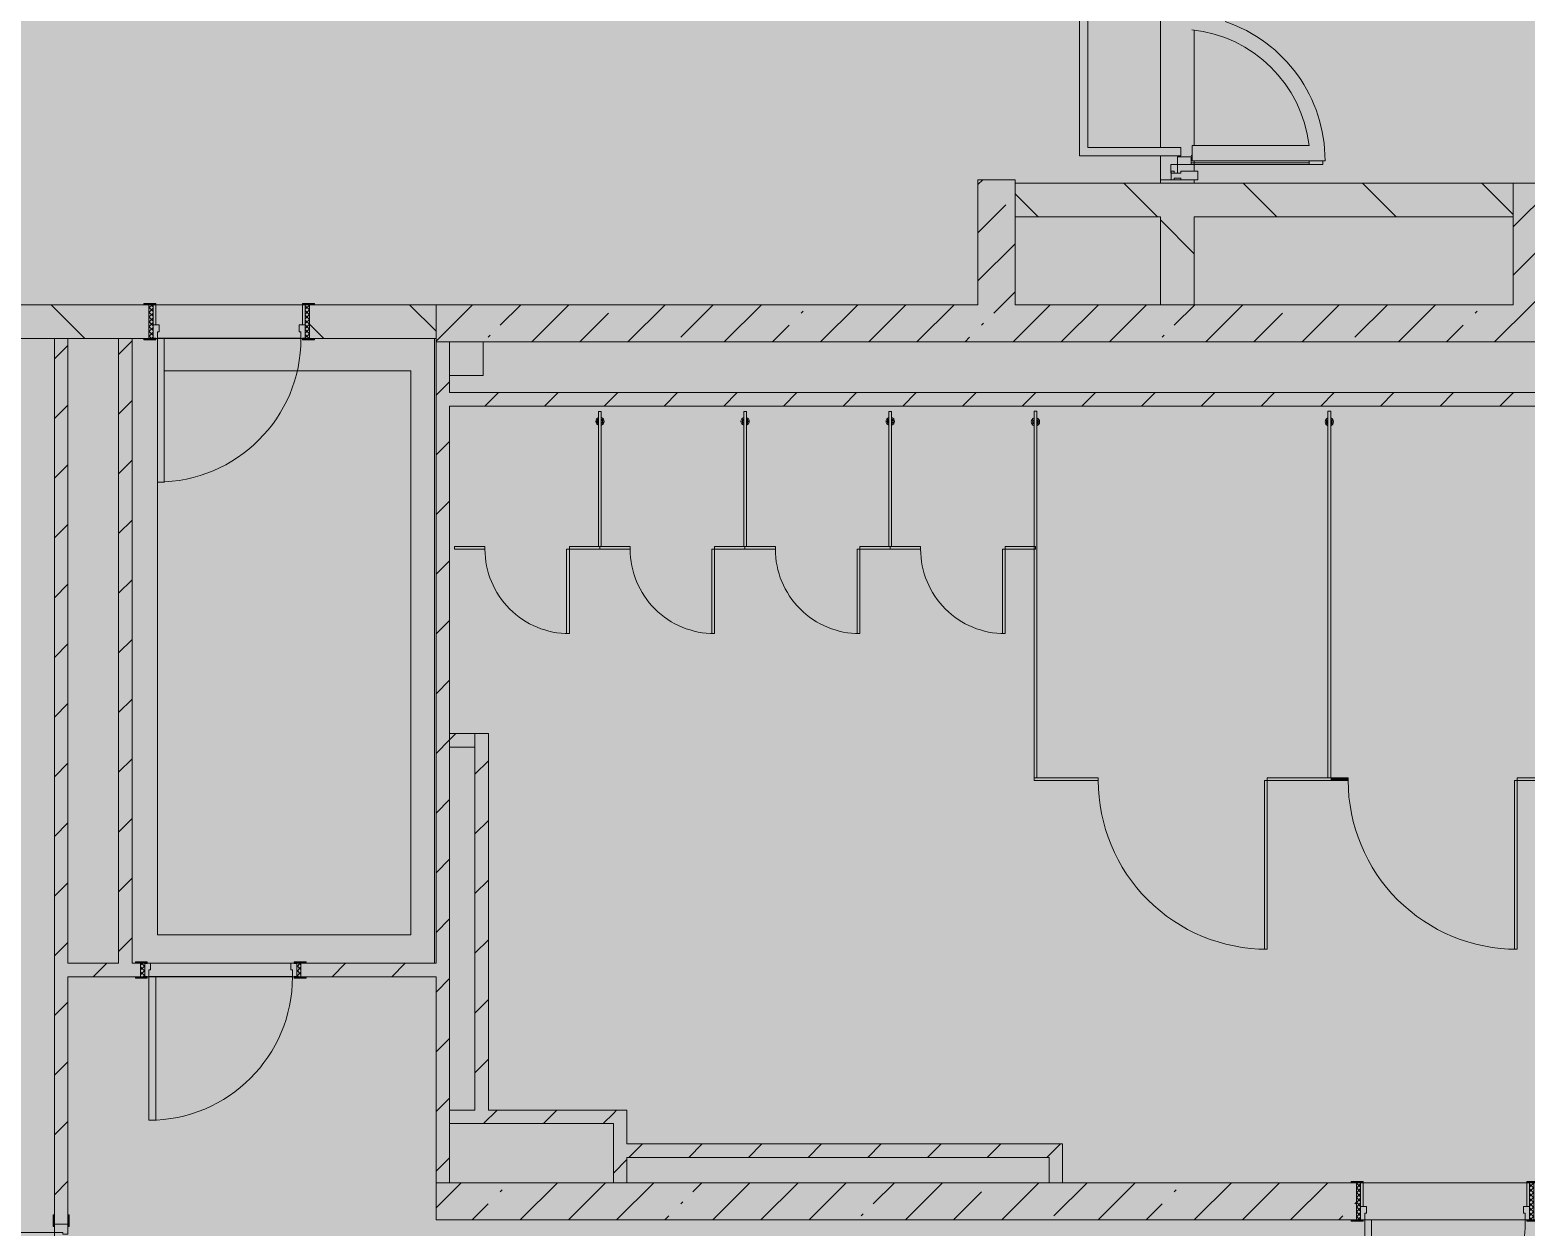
# Model space of a CAD drawing. Header units: millimetres. Extents: x 81663 to 277412, y -8553 to 29000.
# Drawn here: x 240033 to 248893, y 5138 to 12227 of the extents above; entities that cross this region are included whole.
import ezdxf

# ---------------------------------------------------------------- set-up
doc = ezdxf.new("R2010")
doc.units = ezdxf.units.MM
for name, color, linetype, lineweight, true_color in [('A-DETL-2', 7, 'Continuous', 5, 0x737373), ('A-DETL-GENF-3', 7, 'Continuous', 5, 0xe2e2e2), ('A-DETL-GENF-4', 7, 'Continuous', 5, 0xb7b7b7), ('A-DOOR-1', 7, 'Continuous', 5, 0xb7b7b7), ('A-DOOR-2', 7, 'Continuous', 5, 0xe2e2e2), ('A-DOOR-3', 7, 'Continuous', 5, 0xaaaaaa), ('A-DOOR-4', 7, 'Continuous', 5, 0x737373), ('A-DOOR-FRAM-1', 7, 'Continuous', 5, 0xe2e2e2), ('A-DOOR-FRAM-2', 7, 'Continuous', 5, 0xb7b7b7), ('A-DOOR-FRAM-3', 7, 'Continuous', 5, 0xaaaaaa), ('A-FLOR-3', 7, 'Continuous', 5, 0xb7b7b7), ('A-GENM-1', 7, 'Continuous', 5, 0x737373), ('A-GENM-2', 7, 'Continuous', 5, 0xe2ddcd), ('A-GLAZ-CWMG-4', 7, 'Continuous', 5, 0x737373), ('A-WALL-6', 7, 'Continuous', 9, 0x737373), ('I-WALL-4', 7, 'Continuous', 5, 0x737373)]:
    doc.layers.add(name, color=color, linetype=linetype, lineweight=lineweight, true_color=true_color)
doc.layers.add('A-DETL-GENF-2', color=7, linetype='Continuous', lineweight=9, true_color=0xc0c0c0, transparency=0.4)
doc.layers.add('I-WALL-3', color=7, linetype='Continuous', lineweight=5)
pattern_1 = [(45, (148228.23, 0), (-176.7767, 176.7767), [])]
pattern_2 = [(45, (148228.23, 0), (-285.1231, 285.1231), []), (45, (148513.35, 0), (-285.1231, 285.1231), [504.031, -100.806, 16.764, -84.042])]
pattern_3 = [(135, (148228.23, 0), (-353.5534, -353.5534), [])]

# ---------------------------------------------------------------- blocks, each defined once
blk = doc.blocks.new('110_Дверь_СКБ_1Ст_Внутренняя1 - Д-7а_л__950x2100h_Туалет-V67-2_5_3_птичка')
at = {"layer": 'A-DOOR-2'}
h = blk.add_hatch(color=256, dxfattribs=at)
h.paths.add_polyline_path([(487.5, 110), (487.5, 70), (477.5, 70), (477.5, 30), (512.5, 30), (512.5, 110)])
h.paths.add_polyline_path([(-462.5, 110), (-487.5, 110), (-487.5, 30), (-452.5, 30), (-452.5, 70), (-462.5, 70)])
at = {"layer": 'A-DOOR-3'}
h = blk.add_hatch(dxfattribs=at)
h.set_pattern_fill('FP_97', color=256, style=0, pattern_type=2)
h.set_pattern_definition([(135, (1776.41, 174.685), (-14.14214, -14.14214), []), (225, (1776.41, 174.685), (14.14214, -14.14214), [])])
h.paths.add_polyline_path([(537.5, 110), (512.5, 110), (512.5, -110), (537.5, -110)])
at = {"layer": 'A-DOOR-FRAM-1'}
for points in [[(447.5, 1060), (447.5, 110), (487.5, 110), (487.5, 1060)], [(-542.5, 118), (-542.5, 110), (-472.5, 110), (-472.5, 118)], [(567.5, 118), (497.5, 118), (497.5, 110), (567.5, 110)], [(-472.5, 30), (-487.5, 30), (-487.5, -110), (-472.5, -110)], [(512.5, 30), (497.5, 30), (497.5, -110), (512.5, -110)], [(-542.5, -110), (-542.5, -118), (-472.5, -118), (-472.5, -110)], [(567.5, -110), (497.5, -110), (497.5, -118), (567.5, -118)]]:
    blk.add_hatch(color=256, dxfattribs=at).paths.add_polyline_path(points)
at = {"layer": 'A-DOOR-FRAM-3'}
h = blk.add_hatch(dxfattribs=at)
h.set_pattern_fill('FP_98', color=256, style=0, pattern_type=2)
h.set_pattern_definition([(45, (-346.384, 174.685), (-14.1421, 14.1421), []), (135, (-346.384, 174.685), (-14.1421, -14.1421), [])])
h.paths.add_polyline_path([(-487.5, 110), (-512.5, 110), (-512.5, -110), (-487.5, -110)])
at = {"layer": 'A-DOOR-1'}
for p, q in [((487.5, 1060), (447.5, 1060)), ((447.5, 1060), (447.5, 110)), ((487.5, 110), (487.5, 1060)), ((447.5, 110), (487.5, 110))]:
    blk.add_line(p, q, dxfattribs=at)
blk.add_arc((487.5, 110), 950, 90, 180, dxfattribs=at)
at = {"layer": 'A-DOOR-FRAM-2'}
for p, q in [((-472.5, 118), (-542.5, 118)), ((-542.5, 118), (-542.5, 110)), ((-542.5, 110), (-472.5, 110)), ((-487.5, 110), (-512.5, 110)), ((-512.5, 110), (-512.5, -110)), ((-462.5, 110), (-487.5, 110)), ((-487.5, 110), (-487.5, 30)), ((-487.5, -110), (-487.5, 110)), ((-472.5, 110), (-487.5, 110)), ((-487.5, 110), (-487.5, 109)), ((-487.5, 109), (-472.5, 109)), ((-472.5, 110), (-472.5, 118)), ((-472.5, 109), (-472.5, 110)), ((-462.5, 70), (-462.5, 110)), ((487.5, 110), (487.5, 70)), ((512.5, 110), (487.5, 110)), ((567.5, 118), (497.5, 118)), ((497.5, 118), (497.5, 110)), ((512.5, 110), (497.5, 110)), ((497.5, 110), (497.5, 109)), ((497.5, 110), (567.5, 110)), ((497.5, 109), (512.5, 109)), ((512.5, 30), (512.5, 110)), ((537.5, 110), (512.5, 110)), ((512.5, 110), (512.5, -110)), ((512.5, 109), (512.5, 110)), ((537.5, -110), (537.5, 110)), ((567.5, 110), (567.5, 118)), ((-487.5, 30), (-452.5, 30)), ((-472.5, 30), (-487.5, 30)), ((-487.5, 30), (-487.5, -110)), ((-472.5, -110), (-472.5, 30)), ((-452.5, 70), (-462.5, 70)), ((-452.5, 30), (-452.5, 70)), ((487.5, 70), (477.5, 70)), ((477.5, 70), (477.5, 30)), ((477.5, 30), (512.5, 30)), ((512.5, 30), (497.5, 30)), ((497.5, 30), (497.5, -110)), ((512.5, -110), (512.5, 30)), ((-472.5, -110), (-542.5, -110)), ((-542.5, -110), (-542.5, -118)), ((-542.5, -118), (-472.5, -118)), ((-512.5, -110), (-487.5, -110)), ((-487.5, -110), (-472.5, -110)), ((-472.5, -118), (-472.5, -110)), ((497.5, -110), (512.5, -110)), ((567.5, -110), (497.5, -110)), ((497.5, -110), (497.5, -118)), ((497.5, -118), (567.5, -118)), ((512.5, -110), (537.5, -110)), ((567.5, -118), (567.5, -110))]:
    blk.add_line(p, q, dxfattribs=at)
blk = doc.blocks.new('110_Дверь_СКБ_2Ст - Д-5_п_ Из игровой в коридор-32215844-2_5_3_птичка')
at = {"layer": 'A-DOOR-2'}
for points in [[(-637.5, 40), (-587.5, 40), (-587.5, 940), (-637.5, 940)], [(612.5, 440), (612.5, 40), (662.5, 40), (662.5, 440)]]:
    blk.add_hatch(color=256, dxfattribs=at).paths.add_polyline_path(points)
h = blk.add_hatch(color=256, dxfattribs=at)
h.paths.add_polyline_path([(-687.5, 40), (-687.5, -40), (-627.5, -40), (-627.5, -10), (-637.5, -10), (-637.5, 40)])
h.paths.add_polyline_path([(652.5, -40), (712.5, -40), (712.5, 40), (662.5, 40), (662.5, -10), (652.5, -10)])
at = {"layer": 'A-DOOR-FRAM-1'}
for points in [[(-742.5, 40), (-672.5, 40), (-672.5, 48), (-742.5, 48)], [(697.5, 40), (767.5, 40), (767.5, 48), (697.5, 48)], [(-742.5, -48), (-672.5, -48), (-672.5, -40), (-742.5, -40)], [(697.5, -48), (767.5, -48), (767.5, -40), (697.5, -40)]]:
    blk.add_hatch(color=256, dxfattribs=at).paths.add_polyline_path(points)
at = {"layer": 'A-DOOR-1'}
for p, q in [((-637.5, 940), (-637.5, 40)), ((-587.5, 940), (-637.5, 940)), ((-587.5, 40), (-587.5, 940)), ((662.5, 440), (612.5, 440)), ((612.5, 440), (612.5, 40)), ((662.5, 40), (662.5, 440)), ((-637.5, 40), (-587.5, 40)), ((612.5, 40), (662.5, 40))]:
    blk.add_line(p, q, dxfattribs=at)
for centre, radius, start, end in [((-637.5, 40), 900, 0, 90), ((662.5, 40), 400, 90, 180)]:
    blk.add_arc(centre, radius, start, end, dxfattribs=at)
at = {"layer": 'A-DOOR-FRAM-2'}
for p, q in [((-672.5, 48), (-742.5, 48)), ((-742.5, 48), (-742.5, 40)), ((-742.5, 40), (-672.5, 40)), ((-637.5, 40), (-687.5, 40)), ((-687.5, 40), (-687.5, -40)), ((-672.5, 40), (-672.5, 48)), ((-637.5, -10), (-637.5, 40)), ((662.5, 40), (662.5, -10)), ((712.5, 40), (662.5, 40)), ((767.5, 48), (697.5, 48)), ((697.5, 48), (697.5, 40)), ((697.5, 40), (767.5, 40)), ((712.5, -40), (712.5, 40)), ((767.5, 40), (767.5, 48)), ((-672.5, -40), (-742.5, -40)), ((-742.5, -40), (-742.5, -48)), ((-742.5, -48), (-672.5, -48)), ((-672.5, -39), (-687.5, -39)), ((-687.5, -39), (-687.5, -40)), ((-687.5, -40), (-627.5, -40)), ((-687.5, -40), (-672.5, -40)), ((-672.5, -40), (-672.5, -39)), ((-672.5, -48), (-672.5, -40)), ((-627.5, -10), (-637.5, -10)), ((-627.5, -40), (-627.5, -10)), ((662.5, -10), (652.5, -10)), ((652.5, -10), (652.5, -40)), ((652.5, -40), (712.5, -40)), ((712.5, -39), (697.5, -39)), ((697.5, -39), (697.5, -40)), ((697.5, -40), (712.5, -40)), ((767.5, -40), (697.5, -40)), ((697.5, -40), (697.5, -48)), ((697.5, -48), (767.5, -48)), ((712.5, -40), (712.5, -39)), ((767.5, -48), (767.5, -40))]:
    blk.add_line(p, q, dxfattribs=at)
blk = doc.blocks.new('110_Дверь_СКБ_1Ст_Внутренняя1 - Д-8 950x2100h_охрана-V70-2_5_3_птичка')
at = {"layer": 'A-DOOR-2'}
h = blk.add_hatch(color=256, dxfattribs=at)
h.paths.add_polyline_path([(437.5, 100), (437.5, 60), (427.5, 60), (427.5, 20), (462.5, 20), (461.2, 100)])
h.paths.add_polyline_path([(-437.5, 100), (-437.5, 20), (-402.5, 20), (-402.5, 60), (-412.5, 60), (-412.5, 100)])
at = {"layer": 'A-DOOR-3'}
h = blk.add_hatch(dxfattribs=at)
h.set_pattern_fill('FP_61', color=256, style=0, pattern_type=2)
h.set_pattern_definition([(135, (1826.41, 164.685), (-14.14214, -14.14214), []), (225, (1826.41, 164.685), (14.14214, -14.14214), [])])
h.paths.add_polyline_path([(487.5, 100), (462.5, 100), (462.5, -100), (487.5, -100)])
at = {"layer": 'A-DOOR-FRAM-1'}
for points in [[(397.5, 950), (397.5, 100), (437.5, 100), (437.5, 950)], [(-422.5, 108), (-492.5, 108), (-492.5, 100), (-422.5, 100)], [(461.2, 108), (447.5, 108), (447.5, 100), (517.5, 100), (517.5, 108)], [(-422.5, 20), (-437.5, 20), (-437.5, -100), (-422.5, -100)], [(461.2, 20), (447.5, 20), (447.5, -100), (462.5, -100), (462.5, 20)], [(-422.5, -100), (-492.5, -100), (-492.5, -108), (-422.5, -108)], [(517.5, -100), (447.5, -100), (447.5, -108), (517.5, -108)]]:
    blk.add_hatch(color=256, dxfattribs=at).paths.add_polyline_path(points)
at = {"layer": 'A-DOOR-FRAM-3'}
h = blk.add_hatch(dxfattribs=at)
h.set_pattern_fill('FP_62', color=256, style=0, pattern_type=2)
h.set_pattern_definition([(45, (-296.384, 164.685), (-14.1421, 14.1421), []), (135, (-296.384, 164.685), (-14.1421, -14.1421), [])])
h.paths.add_polyline_path([(-437.5, 100), (-462.5, 100), (-462.5, -100), (-437.5, -100)])
at = {"layer": 'A-DOOR-1'}
for p, q in [((437.5, 950), (397.5, 950)), ((397.5, 950), (397.5, 100)), ((437.5, 100), (437.5, 950)), ((397.5, 100), (437.5, 100))]:
    blk.add_line(p, q, dxfattribs=at)
blk.add_arc((437.5, 100), 850, 90, 180, dxfattribs=at)
at = {"layer": 'A-DOOR-FRAM-2'}
for p, q in [((-422.5, 108), (-492.5, 108)), ((-492.5, 108), (-492.5, 100)), ((-492.5, 100), (-422.5, 100)), ((-437.5, 100), (-462.5, 100)), ((-462.5, 100), (-462.5, -100)), ((-412.5, 100), (-437.5, 100)), ((-437.5, 100), (-437.5, 20)), ((-437.5, -100), (-437.5, 100)), ((-422.5, 100), (-437.5, 100)), ((-437.5, 100), (-437.5, 99)), ((-437.5, 99), (-422.5, 99)), ((-422.5, 100), (-422.5, 108)), ((-422.5, 99), (-422.5, 100)), ((-412.5, 60), (-412.5, 100)), ((437.5, 100), (437.5, 60)), ((462.5, 100), (437.5, 100)), ((517.5, 108), (447.5, 108)), ((447.5, 108), (447.5, 100)), ((462.5, 100), (447.5, 100)), ((447.5, 100), (447.5, 99)), ((447.5, 100), (517.5, 100)), ((447.5, 99), (462.5, 99)), ((462.5, 20), (462.5, 100)), ((487.5, 100), (462.5, 100)), ((462.5, 100), (462.5, -100)), ((462.5, 99), (462.5, 100)), ((487.5, -100), (487.5, 100)), ((517.5, 100), (517.5, 108)), ((-437.5, 20), (-402.5, 20)), ((-422.5, 20), (-437.5, 20)), ((-437.5, 20), (-437.5, -100)), ((-422.5, -100), (-422.5, 20)), ((-402.5, 60), (-412.5, 60)), ((-402.5, 20), (-402.5, 60)), ((437.5, 60), (427.5, 60)), ((427.5, 60), (427.5, 20)), ((427.5, 20), (462.5, 20)), ((462.5, 20), (447.5, 20)), ((447.5, 20), (447.5, -100)), ((462.5, -100), (462.5, 20)), ((-422.5, -100), (-492.5, -100)), ((-492.5, -100), (-492.5, -108)), ((-492.5, -108), (-422.5, -108)), ((-462.5, -100), (-437.5, -100)), ((-437.5, -100), (-422.5, -100)), ((-422.5, -108), (-422.5, -100)), ((447.5, -100), (462.5, -100)), ((517.5, -100), (447.5, -100)), ((447.5, -100), (447.5, -108)), ((447.5, -108), (517.5, -108)), ((462.5, -100), (487.5, -100)), ((517.5, -108), (517.5, -100))]:
    blk.add_line(p, q, dxfattribs=at)
blk = doc.blocks.new('110_Дверь_СКБ_1Ст_Внутренняя1 - Д-8 950x2100h_охрана-V71-2_5_3_птичка')
at = {"layer": 'A-DOOR-2'}
h = blk.add_hatch(color=256, dxfattribs=at)
h.paths.add_polyline_path([(437.5, 40), (437.5, 0), (427.5, 0), (427.5, -40), (462.5, -40), (462.5, 40)])
h.paths.add_polyline_path([(-412.5, 40), (-437.5, 40), (-437.5, -40), (-402.5, -40), (-402.5, 0), (-412.5, 0)])
at = {"layer": 'A-DOOR-3'}
h = blk.add_hatch(dxfattribs=at)
h.set_pattern_fill('FP_101', color=256, style=0, pattern_type=2)
h.set_pattern_definition([(135, (1826.41, 104.685), (-14.14214, -14.14214), []), (225, (1826.41, 104.685), (14.14214, -14.14214), [])])
h.paths.add_polyline_path([(487.5, 40), (462.5, 40), (462.5, -40), (487.5, -40)])
at = {"layer": 'A-DOOR-FRAM-1'}
for points in [[(437.5, 890), (397.5, 890), (397.5, 40), (437.5, 40), (437.5, 66.6)], [(-492.5, 48), (-492.5, 40), (-422.5, 40), (-422.5, 48)], [(517.5, 48), (447.5, 48), (447.5, 40), (517.5, 40)], [(-422.5, -40), (-492.5, -40), (-492.5, -48), (-422.5, -48)], [(447.5, -40), (447.5, -48), (517.5, -48), (517.5, -40)]]:
    blk.add_hatch(color=256, dxfattribs=at).paths.add_polyline_path(points)
at = {"layer": 'A-DOOR-FRAM-3'}
h = blk.add_hatch(dxfattribs=at)
h.set_pattern_fill('FP_102', color=256, style=0, pattern_type=2)
h.set_pattern_definition([(45, (-296.384, 104.685), (-14.1421, 14.1421), []), (135, (-296.384, 104.685), (-14.1421, -14.1421), [])])
h.paths.add_polyline_path([(-437.5, 40), (-462.5, 40), (-462.5, -40), (-437.5, -40)])
at = {"layer": 'A-DOOR-1'}
for p, q in [((437.5, 890), (397.5, 890)), ((397.5, 890), (397.5, 40)), ((437.5, 40), (437.5, 890)), ((397.5, 40), (437.5, 40))]:
    blk.add_line(p, q, dxfattribs=at)
blk.add_arc((437.5, 40), 850, 90, 180, dxfattribs=at)
at = {"layer": 'A-DOOR-FRAM-2'}
for p, q in [((-422.5, 48), (-492.5, 48)), ((-492.5, 48), (-492.5, 40)), ((-492.5, 40), (-422.5, 40)), ((-437.5, 40), (-462.5, 40)), ((-462.5, 40), (-462.5, -40)), ((-412.5, 40), (-437.5, 40)), ((-437.5, 40), (-437.5, -40)), ((-437.5, -40), (-437.5, 40)), ((-422.5, 40), (-437.5, 40)), ((-437.5, 40), (-437.5, 39)), ((-437.5, 39), (-422.5, 39)), ((-422.5, 40), (-422.5, 48)), ((-422.5, 39), (-422.5, 40)), ((-412.5, 0), (-412.5, 40)), ((-402.5, 0), (-412.5, 0)), ((-402.5, -40), (-402.5, 0)), ((437.5, 0), (427.5, 0)), ((427.5, 0), (427.5, -40)), ((437.5, 40), (437.5, 0)), ((462.5, 40), (437.5, 40)), ((517.5, 48), (447.5, 48)), ((447.5, 48), (447.5, 40)), ((462.5, 40), (447.5, 40)), ((447.5, 40), (447.5, 39)), ((447.5, 40), (517.5, 40)), ((447.5, 39), (462.5, 39)), ((462.5, -40), (462.5, 40)), ((487.5, 40), (462.5, 40)), ((462.5, 40), (462.5, -40)), ((462.5, 39), (462.5, 40)), ((487.5, -40), (487.5, 40)), ((517.5, 40), (517.5, 48)), ((-422.5, -40), (-492.5, -40)), ((-492.5, -40), (-492.5, -48)), ((-492.5, -48), (-422.5, -48)), ((-462.5, -40), (-437.5, -40)), ((-422.5, -39), (-437.5, -39)), ((-437.5, -39), (-437.5, -40)), ((-437.5, -40), (-402.5, -40)), ((-437.5, -40), (-422.5, -40)), ((-422.5, -40), (-422.5, -39)), ((-422.5, -48), (-422.5, -40)), ((427.5, -40), (462.5, -40)), ((462.5, -39), (447.5, -39)), ((447.5, -39), (447.5, -40)), ((447.5, -40), (462.5, -40)), ((517.5, -40), (447.5, -40)), ((447.5, -40), (447.5, -48)), ((447.5, -48), (517.5, -48)), ((462.5, -40), (462.5, -39)), ((462.5, -40), (487.5, -40)), ((517.5, -48), (517.5, -40))]:
    blk.add_line(p, q, dxfattribs=at)
blk = doc.blocks.new('131_Сантехническая перегородка 7 - СП-1-V147-2_5_3_птичка')
at = {"layer": 'A-GENM-2'}
blk.add_hatch(color=256, dxfattribs=at).paths.add_polyline_path([(2165.9, 8), (-4.1, 8), (-4.1, -8), (2165.9, -8)])
at = {"layer": 'A-GENM-1'}
for p, q in [((2165.9, 8), (-4.1, 8)), ((-4.1, 8), (-4.1, -8)), ((2165.9, -8), (2165.9, 8)), ((-4.1, -8), (2165.9, -8))]:
    blk.add_line(p, q, dxfattribs=at)
at = {"layer": 'A-GENM-1', "flags": 128}
for points in [[(71.5, 8), (71.1, 8.5), (70.8, 9), (70.4, 9.5), (70, 9.9), (69.6, 10.4), (69.2, 10.8), (68.8, 11.2), (68.3, 11.6), (67.8, 12), (67.3, 12.3), (66.8, 12.7), (66.3, 13), (65.8, 13.3), (65.3, 13.6), (64.7, 13.8), (64.2, 14), (63.6, 14.3), (63, 14.4), (62.4, 14.6), (61.9, 14.7), (61.3, 14.9), (60.7, 14.9), (60.1, 15), (59.5, 15.1), (58.9, 15.1), (58.3, 15.1), (57.7, 15), (57.1, 15), (56.5, 14.9), (55.9, 14.8), (55.3, 14.7), (54.7, 14.5), (54.1, 14.4), (53.5, 14.2), (53, 13.9), (52.4, 13.7), (51.9, 13.4), (51.4, 13.2), (50.8, 12.9), (50.3, 12.5), (49.8, 12.2), (49.3, 11.8), (48.9, 11.4), (48.4, 11), (48, 10.6), (47.6, 10.2), (47.2, 9.7), (46.8, 9.3), (46.4, 8.8), (46.1, 8.3), (45.9, 8)], [(45.9, -8), (46.3, -8.5), (46.6, -9), (47, -9.5), (47.4, -9.9), (47.8, -10.4), (48.2, -10.8), (48.6, -11.2), (49.1, -11.6), (49.6, -12), (50, -12.3), (50.5, -12.7), (51.1, -13), (51.6, -13.3), (52.1, -13.6), (52.7, -13.8), (53.2, -14), (53.8, -14.3), (54.4, -14.4), (54.9, -14.6), (55.5, -14.7), (56.1, -14.9), (56.7, -14.9), (57.3, -15), (57.9, -15.1), (58.5, -15.1), (59.1, -15.1), (59.7, -15), (60.3, -15), (60.9, -14.9), (61.5, -14.8), (62.1, -14.7), (62.7, -14.5), (63.3, -14.4), (63.8, -14.2), (64.4, -13.9), (65, -13.7), (65.5, -13.4), (66, -13.2), (66.6, -12.9), (67.1, -12.5), (67.6, -12.2), (68, -11.8), (68.5, -11.4), (69, -11), (69.4, -10.6), (69.8, -10.2), (70.2, -9.7), (70.6, -9.3), (70.9, -8.8), (71.3, -8.3), (71.5, -8)]]:
    blk.add_lwpolyline(points, dxfattribs=at)
at = {"layer": 'A-GENM-1'}
for radius, start, end in [(24.6, 19.91127, 160.08873), (17.6, 45, 135), (17.6, 45, 135), (15.1, 45, 135), (24.6, 199.91127, 340.08873), (17.6, 225, 315), (17.6, 225, 315), (15.1, 225, 315)]:
    blk.add_arc((58.7, 0), radius, start, end, dxfattribs=at)
blk = doc.blocks.new('131_Сантехническая перегородка 6 - СП-1-V148-2_5_3_птичка')
at = {"layer": 'A-GENM-2'}
blk.add_hatch(color=256, dxfattribs=at).paths.add_polyline_path([(800, 8), (0, 8), (0, -8), (800, -8)])
at = {"layer": 'A-GENM-1'}
for p, q in [((800, 8), (0, 8)), ((0, 8), (0, -8)), ((800, -8), (800, 8)), ((0, -8), (800, -8))]:
    blk.add_line(p, q, dxfattribs=at)
at = {"layer": 'A-GENM-1', "flags": 128}
for points in [[(71.5, 8), (71.1, 8.5), (70.8, 9), (70.4, 9.5), (70, 9.9), (69.6, 10.4), (69.2, 10.8), (68.8, 11.2), (68.3, 11.6), (67.8, 12), (67.3, 12.3), (66.8, 12.7), (66.3, 13), (65.8, 13.3), (65.3, 13.6), (64.7, 13.8), (64.2, 14), (63.6, 14.3), (63, 14.4), (62.4, 14.6), (61.9, 14.7), (61.3, 14.9), (60.7, 14.9), (60.1, 15), (59.5, 15.1), (58.9, 15.1), (58.3, 15.1), (57.7, 15), (57.1, 15), (56.5, 14.9), (55.9, 14.8), (55.3, 14.7), (54.7, 14.5), (54.1, 14.4), (53.5, 14.2), (53, 13.9), (52.4, 13.7), (51.9, 13.4), (51.4, 13.2), (50.8, 12.9), (50.3, 12.5), (49.8, 12.2), (49.3, 11.8), (48.9, 11.4), (48.4, 11), (48, 10.6), (47.6, 10.2), (47.2, 9.7), (46.8, 9.3), (46.4, 8.8), (46.1, 8.3), (45.9, 8)], [(45.9, -8), (46.3, -8.5), (46.6, -9), (47, -9.5), (47.4, -9.9), (47.8, -10.4), (48.2, -10.8), (48.6, -11.2), (49.1, -11.6), (49.6, -12), (50, -12.3), (50.5, -12.7), (51.1, -13), (51.6, -13.3), (52.1, -13.6), (52.7, -13.8), (53.2, -14), (53.8, -14.3), (54.4, -14.4), (54.9, -14.6), (55.5, -14.7), (56.1, -14.9), (56.7, -14.9), (57.3, -15), (57.9, -15.1), (58.5, -15.1), (59.1, -15.1), (59.7, -15), (60.3, -15), (60.9, -14.9), (61.5, -14.8), (62.1, -14.7), (62.7, -14.5), (63.3, -14.4), (63.8, -14.2), (64.4, -13.9), (65, -13.7), (65.5, -13.4), (66, -13.2), (66.6, -12.9), (67.1, -12.5), (67.6, -12.2), (68, -11.8), (68.5, -11.4), (69, -11), (69.4, -10.6), (69.8, -10.2), (70.2, -9.7), (70.6, -9.3), (70.9, -8.8), (71.3, -8.3), (71.5, -8)]]:
    blk.add_lwpolyline(points, dxfattribs=at)
at = {"layer": 'A-GENM-1'}
for radius, start, end in [(24.6, 19.91127, 160.08873), (17.6, 45, 135), (17.6, 45, 135), (15.1, 45, 135), (24.6, 199.91127, 340.08873), (17.6, 225, 315), (17.6, 225, 315), (15.1, 225, 315)]:
    blk.add_arc((58.7, 0), radius, start, end, dxfattribs=at)
blk = doc.blocks.new('131_Сантехническая перегородка_Дверь МГН - СД-1-V149-2_5_3_птичка')
at = {"layer": 'A-GENM-2'}
for points in [[(-370, 8), (-370, -8), (10, -8), (10, 8)], [(1010, 8), (1010, -8), (1390, -8), (1390, 8)]]:
    blk.add_hatch(color=256, dxfattribs=at).paths.add_polyline_path(points)
at = {"layer": 'A-DOOR-4'}
for p, q in [((10, 1008), (26, 1008)), ((10, 8), (10, 1008)), ((26, 8), (26, 1008)), ((10, 8), (26, 8))]:
    blk.add_line(p, q, dxfattribs=at)
blk.add_arc((10, 8), 1000, 360, 90, dxfattribs=at)
at = {"layer": 'A-GENM-1'}
for p, q in [((10, 8), (-370, 8)), ((-370, 8), (-370, -8)), ((10, -8), (10, 8)), ((1390, 8), (1010, 8)), ((1010, 8), (1010, -8)), ((1390, -8), (1390, 8)), ((-370, -8), (10, -8)), ((1010, -8), (1390, -8))]:
    blk.add_line(p, q, dxfattribs=at)
blk = doc.blocks.new('131_Сантехническая перегородка_Дверь 5 - СД-1-V150-2_5_3_птичка')
at = {"layer": 'A-GENM-2'}
for points in [[(70, 8), (70, -8), (250, -8), (250, 8)], [(750, 8), (750, -8), (930, -8), (930, 8)]]:
    blk.add_hatch(color=256, dxfattribs=at).paths.add_polyline_path(points)
at = {"layer": 'A-DOOR-4'}
for p, q in [((266, 508), (250, 508)), ((250, 8), (250, 508)), ((266, 8), (266, 508)), ((266, 8), (250, 8))]:
    blk.add_line(p, q, dxfattribs=at)
blk.add_arc((250, 8), 500, 360, 90, dxfattribs=at)
at = {"layer": 'A-GENM-1'}
for p, q in [((250, 8), (70, 8)), ((70, 8), (70, -8)), ((250, -8), (250, 8)), ((930, 8), (750, 8)), ((750, 8), (750, -8)), ((930, -8), (930, 8)), ((70, -8), (250, -8)), ((750, -8), (930, -8))]:
    blk.add_line(p, q, dxfattribs=at)
blk = doc.blocks.new('131_Сантехническая перегородка_Дверь МГН 2 - СД-1-V151-2_5_3_птичка')
at = {"layer": 'A-GENM-2'}
for points in [[(10, 8), (-430, 8), (-430, -8), (10, -8)], [(1010, 8), (1010, -8), (1110, -8), (1110, 8)]]:
    blk.add_hatch(color=256, dxfattribs=at).paths.add_polyline_path(points)
at = {"layer": 'A-DOOR-4'}
for p, q in [((10, 1008), (26, 1008)), ((10, 8), (10, 1008)), ((26, 8), (26, 1008)), ((10, 8), (26, 8))]:
    blk.add_line(p, q, dxfattribs=at)
blk.add_arc((10, 8), 1000, 360, 90, dxfattribs=at)
at = {"layer": 'A-GENM-1'}
for p, q in [((10, 8), (-430, 8)), ((-430, 8), (-430, -8)), ((10, -8), (10, 8)), ((1110, 8), (1010, 8)), ((1010, 8), (1010, -8)), ((1110, -8), (1110, 8)), ((-430, -8), (10, -8)), ((1010, -8), (1110, -8))]:
    blk.add_line(p, q, dxfattribs=at)
blk = doc.blocks.new('Дверь_Витражная_остекление_ - ВВ-7 остекление-32349468-2_5_3_птичка')
at = {"layer": 'A-DETL-GENF-3'}
for points in [[(-860, -106.8), (-860, -880), (-837.2, -880), (-837.2, -106.8), (-815, -106.8), (-815, -20), (-860, -20)], [(865, -103.8), (877.8, -103.8), (877.8, -880), (910, -880), (910, -140), (900, -140), (900, -40), (910, -40), (910, -20), (865, -20)]]:
    blk.add_hatch(color=256, dxfattribs=at).paths.add_polyline_path(points)
at = {"layer": 'A-DETL-GENF-4'}
for p, q in [((-815, -20), (-860, -20)), ((-860, -880), (-860, -20)), ((-815, -20), (-860, -20)), ((-860, -20), (-860, -880)), ((-815, -106.8), (-815, -20)), ((-815, -106.8), (-815, -20)), ((865, -103.8), (865, -20)), ((865, -20), (865, -103.8)), ((-860, -100), (-815, -100)), ((-850, -800), (-850, -100)), ((-806, -106.8), (-806, -100)), ((900, -100), (865, -100)), ((900, -800), (900, -140)), ((910, -880), (910, -140)), ((910, -880), (910, -140)), ((-860, -800), (-837.2, -800)), ((-860, -880), (-837.2, -880)), ((-860, -880), (-837.2, -880)), ((910, -800), (877.8, -800)), ((910, -880), (877.8, -880)), ((877.8, -880), (910, -880))]:
    blk.add_line(p, q, dxfattribs=at)
at = {"layer": 'A-DOOR-1'}
for p, q in [((-910, 20), (-860, 20)), ((-910, -20), (-910, 20)), ((-860, 20), (-860, -20)), ((860, 20), (910, 20)), ((860, -20), (860, 20)), ((910, 20), (910, -20)), ((-860, -20), (-910, -20)), ((-860, -880), (-860, -20)), ((910, -20), (860, -20)), ((860, -103.8), (860, -39))]:
    blk.add_line(p, q, dxfattribs=at)
for centre, start, end in [((-860, -20), 354.22155, 0), ((860, -20), 180, 185.77845), ((-860, -20), 270, 271.54729)]:
    blk.add_arc(centre, 860, start, end, dxfattribs=at)
blk = doc.blocks.new('Прямоугольный импост - Импост структурный с накладкой - 160мм Темный-32310142-2_5_3_птичка')
at = {"layer": 'A-GLAZ-CWMG-4'}
for p, q in [((-50, 0), (-50, 17)), ((-50, 17), (0, 17)), ((-40, 0), (-50, 0)), ((-40, -40), (-40, 0)), ((0, 0), (-10, 0)), ((-10, 0), (-10, -40)), ((0, 17), (0, 0)), ((-50, -140), (-50, -40)), ((-50, -40), (-40, -40)), ((-10, -40), (0, -40)), ((0, -40), (0, -140)), ((0, -140), (-50, -140))]:
    blk.add_line(p, q, dxfattribs=at)

msp = doc.modelspace()

# ---------------------------------------------------------------- hatches: boundary and pattern name
at = {"layer": 'A-DETL-GENF-2'}
msp.add_hatch(color=256, dxfattribs=at).paths.add_polyline_path([(270445.2, -258), (273466.2, -258), (273466.2, 21558), (241536.2, 21558), (241536.2, 27348), (233088.2, 27348), (233088.2, 5750), (237430.2, 5750), (237430.2, -258), (269517.7, -258)])
at = {"layer": 'I-WALL-3'}
h = msp.add_hatch(dxfattribs=at)
h.set_pattern_fill('FP_56', color=256, style=0, pattern_type=2)
h.set_pattern_definition(pattern_2)
h.paths.add_polyline_path([(245867.2, 10600), (245867.2, 11340), (245647.2, 11340), (245647.2, 10600)])
h = msp.add_hatch(dxfattribs=at)
h.set_pattern_fill('FP_59', color=256, style=0, pattern_type=2)
h.set_pattern_definition(pattern_3)
h.paths.add_polyline_path([(248817.2, 11120), (248817.2, 11320), (245867.2, 11320), (245867.2, 11120), (247257.2, 11120)])
h = msp.add_hatch(dxfattribs=at)
h.set_pattern_fill('FP_56', color=256, style=0, pattern_type=2)
h.set_pattern_definition(pattern_2)
h.paths.add_polyline_path([(249037.2, 10600), (249037.2, 11320), (248817.2, 11320), (248817.2, 10600)])
h = msp.add_hatch(dxfattribs=at)
h.set_pattern_fill('FP_59', color=256, style=0, pattern_type=2)
h.set_pattern_definition(pattern_3)
h.paths.add_polyline_path([(246928.2, 10600), (246928.2, 11120), (246728.2, 11120), (246728.2, 10600)])
h = msp.add_hatch(dxfattribs=at)
h.set_pattern_fill('FP_59', color=256, style=0, pattern_type=2)
h.set_pattern_definition(pattern_3)
h.paths.add_polyline_path([(237838.2, 10400), (238213.2, 10400), (238213.2, 10600), (237838.2, 10600)])
h.paths.add_polyline_path([(242438.2, 10400), (242438.2, 10600), (241688.2, 10600), (241692.1, 10400), (241718.2, 10400)])
h.paths.add_polyline_path([(240708.2, 10400), (240738.2, 10400), (240738.2, 10600), (239613.2, 10600), (239613.2, 10400), (240638.2, 10400)])
h = msp.add_hatch(dxfattribs=at)
h.set_pattern_fill('FP_56', color=256, style=0, pattern_type=2)
h.set_pattern_definition(pattern_2)
h.paths.add_polyline_path([(249838.2, 10380), (249838.2, 10600), (242438.2, 10600), (242438.2, 10380), (249112.2, 10380)])
h = msp.add_hatch(dxfattribs=at)
h.set_pattern_fill('FP_60', color=256, style=0, pattern_type=2)
h.set_pattern_definition(pattern_1)
h.paths.add_polyline_path([(240178.2, 125), (240258.2, 125), (240258.2, 3755), (240178.2, 3755), (240178.2, 230.5)])
h.paths.add_polyline_path([(240228.2, 5155), (240258.2, 5155), (240258.2, 10400), (240178.2, 10400), (240178.2, 5155)])
h = msp.add_hatch(dxfattribs=at)
h.set_pattern_fill('FP_60', color=256, style=0, pattern_type=2)
h.set_pattern_definition(pattern_1)
h.paths.add_polyline_path([(240558.2, 6700), (240638.2, 6700), (240638.2, 10400), (240558.2, 10400), (240558.2, 7750.3)])
h = msp.add_hatch(dxfattribs=at)
h.set_pattern_fill('FP_60', color=256, style=0, pattern_type=2)
h.set_pattern_definition(pattern_1)
h.paths.add_polyline_path([(242518.2, 5400), (242518.2, 10380), (242438.2, 10380), (242438.2, 5400)])
h = msp.add_hatch(dxfattribs=at)
h.set_pattern_fill('FP_60', color=256, style=0, pattern_type=2)
h.set_pattern_definition(pattern_1)
h.paths.add_polyline_path([(249308.2, 10000), (249308.2, 10080), (242518.2, 10080), (242518.2, 10000), (249112.2, 10000)])
h = msp.add_hatch(dxfattribs=at)
h.set_pattern_fill('FP_60', color=256, style=0, pattern_type=2)
h.set_pattern_definition(pattern_1)
h.paths.add_polyline_path([(242668.2, 7980), (242668.2, 8060), (242518.2, 8060), (242518.2, 7980)])
h = msp.add_hatch(dxfattribs=at)
h.set_pattern_fill('FP_60', color=256, style=0, pattern_type=2)
h.set_pattern_definition(pattern_1)
h.paths.add_polyline_path([(242668.2, 7980), (242748.2, 7980), (242748.2, 8060), (242518.2, 8060), (242518.2, 7980)])
h = msp.add_hatch(dxfattribs=at)
h.set_pattern_fill('FP_60', color=256, style=0, pattern_type=2)
h.set_pattern_definition(pattern_1)
h.paths.add_polyline_path([(242748.2, 5830), (242748.2, 7980), (242668.2, 7980), (242668.2, 5830)])
h = msp.add_hatch(dxfattribs=at)
h.set_pattern_fill('FP_60', color=256, style=0, pattern_type=2)
h.set_pattern_definition(pattern_1)
h.paths.add_polyline_path([(240658.2, 6620), (240688.2, 6620), (240688.2, 6700), (240258.2, 6700), (240258.2, 6620)])
h.paths.add_polyline_path([(241692.1, 6620), (242438.2, 6620), (242438.2, 6700), (241638.2, 6700), (241638.2, 6620), (241668.2, 6620)])
h = msp.add_hatch(dxfattribs=at)
h.set_pattern_fill('FP_60', color=256, style=0, pattern_type=2)
h.set_pattern_definition(pattern_1)
h.paths.add_polyline_path([(243488.2, 5750), (243488.2, 5830), (242518.2, 5830), (242518.2, 5750)])
h = msp.add_hatch(dxfattribs=at)
h.set_pattern_fill('FP_60', color=256, style=0, pattern_type=2)
h.set_pattern_definition(pattern_1)
h.paths.add_polyline_path([(243488.2, 5400), (243568.2, 5400), (243568.2, 5830), (243488.2, 5830), (243488.2, 5750)])
h = msp.add_hatch(dxfattribs=at)
h.set_pattern_fill('FP_60', color=256, style=0, pattern_type=2)
h.set_pattern_definition(pattern_1)
h.paths.add_polyline_path([(246068.2, 5550), (246068.2, 5630), (243568.2, 5630), (243568.2, 5550), (245402.1, 5550)])
h = msp.add_hatch(dxfattribs=at)
h.set_pattern_fill('FP_60', color=256, style=0, pattern_type=2)
h.set_pattern_definition(pattern_1)
h.paths.add_polyline_path([(246148.2, 5400), (246148.2, 5630), (246068.2, 5630), (246068.2, 5400)])
h = msp.add_hatch(dxfattribs=at)
h.set_pattern_fill('FP_56', color=256, style=0, pattern_type=2)
h.set_pattern_definition(pattern_2)
h.paths.add_polyline_path([(249838.2, 5180), (249838.2, 5400), (248938.2, 5400), (248938.2, 5180), (249798.2, 5180)])
h.paths.add_polyline_path([(245402.1, 5180), (247888.2, 5180), (247888.2, 5400), (242438.2, 5400), (242438.2, 5180)])

# ---------------------------------------------------------------- linework, layer by layer
at = {"layer": 'A-DETL-2'}
for p, q in [((240828.2, 10207.5), (242288.2, 10207.5)), ((242288.2, 10207.5), (242288.2, 6867.5)), ((240788.2, 6867.5), (240788.2, 9550)), ((242288.2, 6867.5), (240788.2, 6867.5))]:
    msp.add_line(p, q, dxfattribs=at)
at = {"layer": 'A-FLOR-3'}
for p, q in [((246248.2, 13150), (246248.2, 11481.2)), ((246298.2, 11531.2), (246298.2, 13100)), ((246848.2, 11531.2), (246298.2, 11531.2)), ((246848.2, 11481.2), (246848.2, 11531.2)), ((247607.9, 11542.2), (246916.1, 11542.2)), ((246916.1, 11542.2), (246916.1, 11452.8)), ((246248.2, 11481.2), (246848.2, 11481.2)), ((246916.1, 11452.8), (247703.1, 11452.8)), ((241638.2, 10401.4), (240788.2, 10401.4)), ((240788.2, 10401), (241638.2, 10401)), ((242428.2, 6701.4), (242428.2, 10400)), ((242718.2, 10380), (242718.2, 10180)), ((242718.2, 10180), (242518.2, 10180)), ((241668.2, 6701.4), (242428.2, 6701.4)), ((240738.2, 6621.4), (241588.2, 6621.4))]:
    msp.add_line(p, q, dxfattribs=at)
for radius, start, end in [(780, 6.57701, 84.00325), (870, 360, 71.40745)]:
    msp.add_arc((246833.1, 11452.8), radius, start, end, dxfattribs=at)
at = {"layer": 'A-WALL-6'}
for p, q in [((246728.2, 10600), (246928.2, 10600)), ((240258.2, 10400), (240178.2, 10400)), ((240638.2, 10400), (240558.2, 10400)), ((242518.2, 10380), (242438.2, 10380)), ((242438.2, 5400), (242518.2, 5400))]:
    msp.add_line(p, q, dxfattribs=at)
at = {"layer": 'I-WALL-4'}
for p, q in [((246728.2, 11531.2), (246728.2, 13100)), ((246928.2, 12226.3), (246928.2, 11542.2)), ((246728.2, 11320), (246728.2, 11481.2)), ((246928.2, 11452.8), (246928.2, 11390)), ((245647.2, 11340), (245647.2, 10600)), ((245867.2, 11340), (245647.2, 11340)), ((245867.2, 10600), (245867.2, 11340)), ((248817.2, 11320), (245867.2, 11320)), ((246928.2, 11340), (246728.2, 11340)), ((246928.2, 11320), (246928.2, 11340)), ((248817.2, 11320), (248817.2, 10600)), ((249037.2, 11320), (248817.2, 11320)), ((245867.2, 11120), (246728.2, 11120)), ((246728.2, 11120), (246728.2, 10600)), ((246928.2, 10600), (246928.2, 11120)), ((246928.2, 11120), (248817.2, 11120)), ((240708.2, 10600), (239668.2, 10600)), ((240778.2, 10600), (241648.2, 10600)), ((245647.2, 10600), (241718.2, 10600)), ((242438.2, 6700), (242438.2, 10600)), ((246728.2, 10600), (245867.2, 10600)), ((248817.2, 10600), (246928.2, 10600)), ((239668.2, 10400), (240178.2, 10400)), ((240178.2, 10400), (240178.2, 5210)), ((240258.2, 6700), (240258.2, 10400)), ((240258.2, 10400), (240558.2, 10400)), ((240558.2, 10400), (240558.2, 6700)), ((240638.2, 6700), (240638.2, 10400)), ((240638.2, 10400), (240708.2, 10400)), ((241638.2, 10400), (240828.2, 10400)), ((241718.2, 10400), (242438.2, 10400)), ((242518.2, 10080), (242518.2, 10380)), ((242518.2, 10380), (249838.2, 10380)), ((249308.2, 10080), (242518.2, 10080)), ((242518.2, 5400), (242518.2, 10000)), ((242518.2, 10000), (249308.2, 10000)), ((242748.2, 8060), (242518.2, 8060)), ((242518.2, 7980), (242668.2, 7980)), ((242668.2, 8060), (242668.2, 5830)), ((242748.2, 5830), (242748.2, 8060)), ((240558.2, 6700), (240258.2, 6700)), ((240658.2, 6700), (240638.2, 6700)), ((240748.2, 6700), (241578.2, 6700)), ((242438.2, 6700), (241668.2, 6700)), ((240258.2, 6620), (240658.2, 6620)), ((240258.2, 5210), (240258.2, 6620)), ((241588.2, 6620), (240778.2, 6620)), ((241668.2, 6620), (242438.2, 6620)), ((242438.2, 6620), (242438.2, 5180)), ((242668.2, 5830), (242518.2, 5830)), ((243568.2, 5830), (242748.2, 5830)), ((243568.2, 5630), (243568.2, 5830)), ((242518.2, 5750), (243488.2, 5750)), ((243488.2, 5750), (243488.2, 5400)), ((246148.2, 5630), (243568.2, 5630)), ((246148.2, 5400), (246148.2, 5630)), ((243568.2, 5550), (246068.2, 5550)), ((243568.2, 5400), (243568.2, 5550)), ((246068.2, 5550), (246068.2, 5400)), ((247858.2, 5400), (242518.2, 5400)), ((247928.2, 5400), (248898.2, 5400)), ((242438.2, 5180), (247858.2, 5180)), ((248888.2, 5180), (247978.2, 5180))]:
    msp.add_line(p, q, dxfattribs=at)

# ---------------------------------------------------------------- block references
at = {"layer": 'A-DOOR-1'}
for name, p, rotation in [('Дверь_Витражная_остекление_ - ВВ-7 остекление-32349468-2_5_3_птичка', (246809.2, 12290), 89.99999999999993), ('110_Дверь_СКБ_1Ст_Внутренняя1 - Д-8 950x2100h_охрана-V70-2_5_3_птичка', (241225.7, 10500), 180), ('110_Дверь_СКБ_1Ст_Внутренняя1 - Д-8 950x2100h_охрана-V71-2_5_3_птичка', (241175.7, 6660), 180), ('110_Дверь_СКБ_1Ст_Внутренняя1 - Д-7а_л__950x2100h_Туалет-V67-2_5_3_птичка', (248425.7, 5290), 180), ('110_Дверь_СКБ_2Ст - Д-5_п_ Из игровой в коридор-32215844-2_5_3_птичка', (240218.2, 4442.5), 89.99999999999991)]:
    msp.add_blockref(name, p, dxfattribs=dict(at, rotation=rotation))
at = {"layer": 'A-GENM-1'}
for name, p, rotation in [('131_Сантехническая перегородка 6 - СП-1-V148-2_5_3_птичка', (243408.9, 9968), 270.0000000000007), ('131_Сантехническая перегородка 6 - СП-1-V148-2_5_3_птичка', (244268.5, 9968), 270.0000000000007), ('131_Сантехническая перегородка 6 - СП-1-V148-2_5_3_птичка', (245128.1, 9968), 270.0000000000007), ('131_Сантехническая перегородка 7 - СП-1-V147-2_5_3_птичка', (245987.7, 9964.9), 269.9999999999999), ('131_Сантехническая перегородка 7 - СП-1-V147-2_5_3_птичка', (247728.2, 9964.9), 269.9999999999999), ('131_Сантехническая перегородка_Дверь 5 - СД-1-V150-2_5_3_птичка', (243477.7, 9160), 180), ('131_Сантехническая перегородка_Дверь 5 - СД-1-V150-2_5_3_птичка', (244337.7, 9160), 180), ('131_Сантехническая перегородка_Дверь 5 - СД-1-V150-2_5_3_птичка', (245197.7, 9160), 180), ('131_Сантехническая перегородка_Дверь 5 - СД-1-V150-2_5_3_птичка', (246057.7, 9160), 180), ('131_Сантехническая перегородка_Дверь МГН - СД-1-V149-2_5_3_птичка', (247369.7, 7791), 180), ('131_Сантехническая перегородка_Дверь МГН 2 - СД-1-V151-2_5_3_птичка', (248849.7, 7791), 180)]:
    msp.add_blockref(name, p, dxfattribs=dict(at, rotation=rotation))
at = {"layer": 'A-GLAZ-CWMG-4', "extrusion": (0, 0, -1), "rotation": 270.0000000000001}
msp.add_blockref('Прямоугольный импост - Импост структурный с накладкой - 160мм Темный-32310142-2_5_3_птичка', (-246809.2, 11340), dxfattribs=at)

doc.saveas('drawing.dxf')
